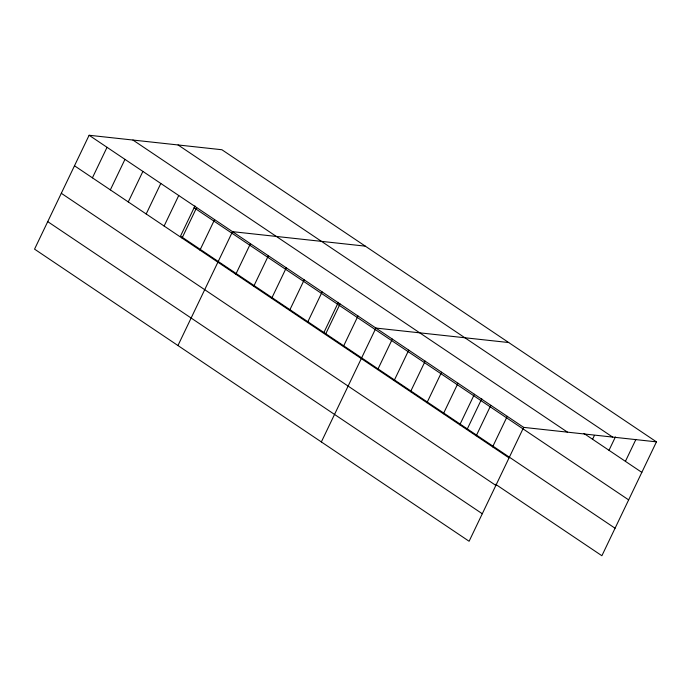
<?xml version="1.0" encoding="UTF-8"?>
<svg xmlns="http://www.w3.org/2000/svg" width="691" height="691" viewBox="0 0 691 691"><rect width="100%" height="100%" fill="white"/><g stroke="black" fill="none" stroke-linecap="round" stroke-linejoin="round"><path stroke-width="1.04" d="M656.45 441.86L221.897 149.74L89.113 135.263L34.55 249.14L469.103 541.26L523.666 427.375L656.45 441.86L601.887 555.737L495.611 484.296M92.413 177.829L107.036 147.313M110.344 189.878L124.967 159.362M128.267 201.927L142.89 171.411M146.19 213.977L160.813 183.46M164.121 226.026L178.736 195.51M194.974 205.935L180.515 236.115L615.068 528.235M182.044 238.075L196.667 207.559M199.967 250.125L214.59 219.608M177.95 345.543L232.513 231.658L365.297 246.143M235.821 274.223L250.444 243.707M253.744 286.273L268.367 255.756M271.667 298.331L286.29 267.806M289.598 310.38L304.213 279.855M307.521 322.429L322.144 291.904M323.915 332.509L338.374 302.33M325.444 334.479L340.067 303.954M343.367 346.528L357.99 316.012M321.35 441.938L375.921 328.061L508.706 342.537M377.709 369.616L392.333 339.091M394.129 380.646L408.752 350.13M410.54 391.685L425.164 361.168M426.96 402.715L441.584 372.199M443.38 413.754L457.995 383.237M459.791 424.792L474.415 394.267M467.323 428.912L481.782 398.733M476.211 435.822L490.835 405.306M492.623 446.861L507.246 416.345M592.576 439.269L594.407 435.451M608.996 450.307L615.396 436.954M625.415 461.338L635.919 439.407M178.079 144.963L612.632 437.083M583.938 433.464L641.827 472.376M132.931 140.04L567.484 432.16M89.113 135.263L523.666 427.375M194.093 207.766L628.646 499.887M74.49 165.78L509.042 457.9M61.309 193.29L495.862 485.41M47.731 221.63L482.283 513.75"/></g></svg>
